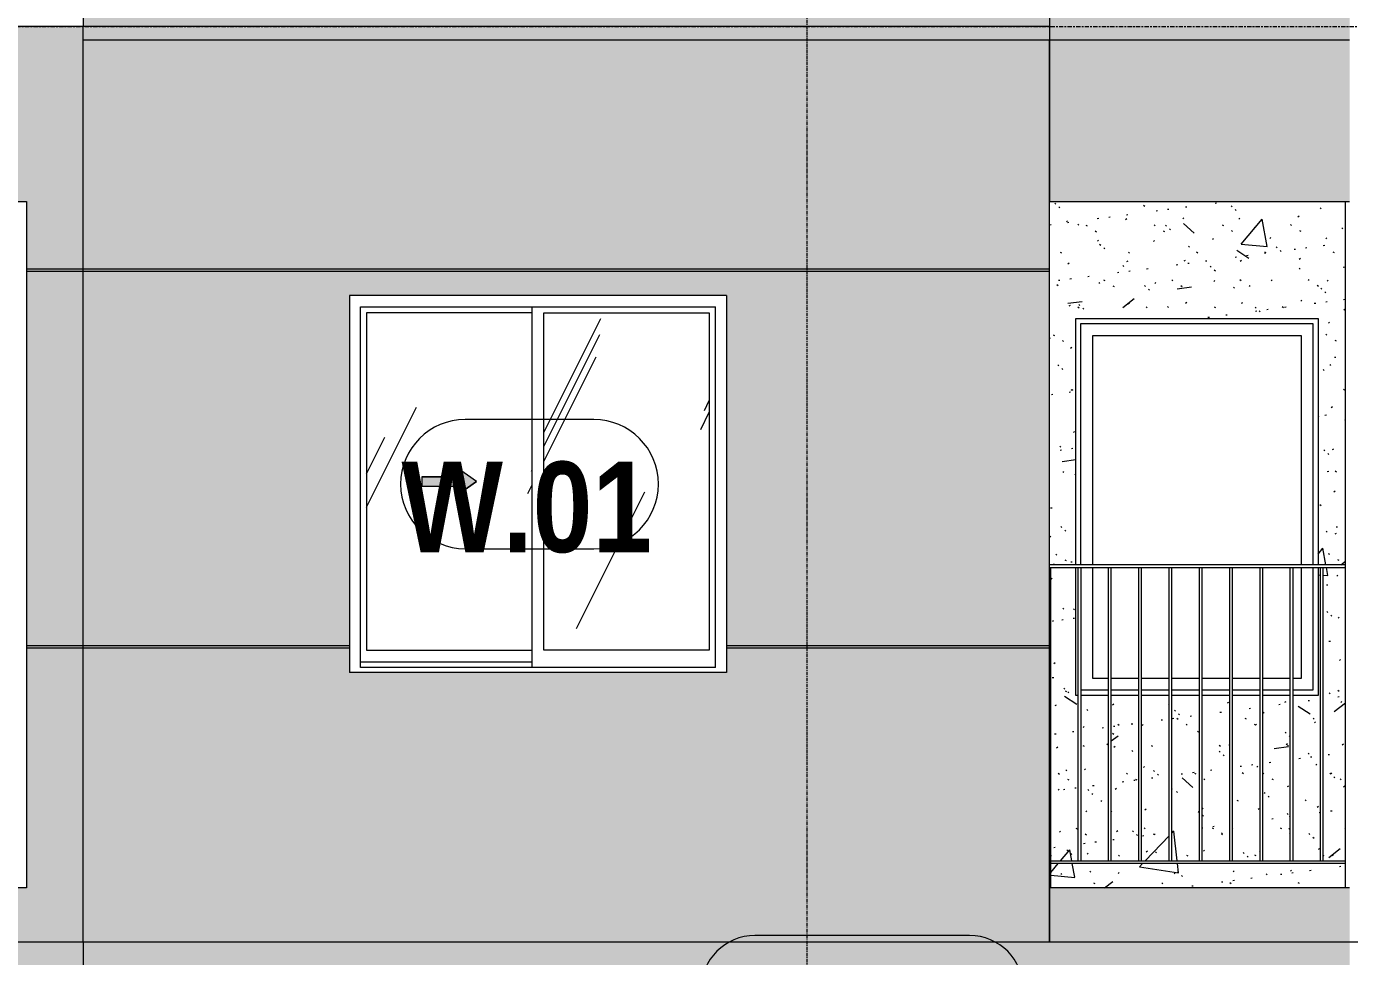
# Model space of a CAD drawing. Header units: millimetres. Extents: x -134153 to 99383, y -5233 to 35400.
# Drawn here: x 64559 to 69474, y 2145 to 5600 of the extents above; entities that cross this region are included whole.
import ezdxf

# ---------------------------------------------------------------- set-up
doc = ezdxf.new("R2010")
doc.units = ezdxf.units.MM
for name, pattern in [('1 NÉT CALL OUT', [6, 3, -3]), ('Centre', [31.75, 6.35, -4.7625, 15.875, -4.7625]), ('Grid Line', [22.225, 12.7, -3.175, 3.175, -3.175])]:
    doc.linetypes.add(name, pattern=pattern)
for name, color, linetype, lineweight in [('0-2', 250, 'Continuous', 5), ('A-DETL-GENF', 92, 'Continuous', 9), ('A-DETL-GENF-1', 92, '1 NÉT CALL OUT', 9), ('A-FLOR-HRAL', 11, 'Continuous', 9), ('A-FLOR-HRAL-1', 253, 'Continuous', 9), ('A-FLOR-LEVL-2', 51, 'Centre', 9), ('A-GLAZ', 151, 'Continuous', 9), ('A-GLAZ-2', 7, 'Continuous', 9), ('A-GLAZ-3', 7, '1 NÉT CALL OUT', 9), ('A-GLAZ-IDEN', 152, 'Continuous', 9), ('A-WALL', 113, 'Continuous', 9), ('A-WALL-IDEN', 211, 'Continuous', 9), ('A-WALL-PATT-1', 9, 'Continuous', 9), ('A-WALL-PATT-2', 111, 'Continuous', 5), ('I-WALL', 2, 'Continuous', 9), ('I-WALL-1', 7, 'Continuous', 9), ('S-COLS-1', 7, 'Continuous', 9), ('S-GRID-1', 1, 'Grid Line', 9)]:
    doc.layers.add(name, color=color, linetype=linetype, lineweight=lineweight)
doc.styles.add('Arial_B_1', font='arialbd_0.ttf', dxfattribs={"width": 0.85, "height": 336})
pattern_1 = [(63.435, (84482.24, 111.3), (-0.002, 1625.6), [567.96, -3066.99]), (63.435, (82856.64, 111.3), (-0.002, 1625.6), [567.96, -3066.99]), (63.435, (85260.4, 425.35), (-0.002, 1625.6), [567.96, -3066.99]), (63.435, (83634.8, 425.35), (-0.002, 1625.6), [567.96, -3066.99]), (63.435, (85142.64, 314.5), (-0.002, 1625.6), [567.96, -3066.99]), (63.435, (83517.04, 314.5), (-0.002, 1625.6), [567.96, -3066.99]), (63.435, (85022.6, 949.4), (-0.002, 1625.6), [276.06, -3358.9]), (63.435, (83397, 949.4), (-0.002, 1625.6), [276.06, -3358.9]), (63.435, (84944.06, 851.15), (-0.002, 1625.6), [567.96, -3066.99]), (63.435, (83318.46, 851.15), (-0.002, 1625.6), [567.96, -3066.99]), (63.435, (84957.9, 921.7), (-0.002, 1625.6), [567.96, -3066.99]), (63.435, (83332.3, 921.7), (-0.002, 1625.6), [567.96, -3066.99]), (63.435, (84302.1, 612.2), (-0.002, 1625.6), [567.96, -3066.99]), (63.435, (82676.5, 612.2), (-0.002, 1625.6), [567.96, -3066.99]), (63.435, (84315.9, 695.35), (-0.002, 1625.6), [567.96, -3066.99]), (63.435, (82690.3, 695.35), (-0.002, 1625.6), [567.96, -3066.99]), (63.435, (84319.65, 755.3), (-0.002, 1625.6), [567.96, -3066.99]), (63.435, (82694.05, 755.3), (-0.002, 1625.6), [567.96, -3066.99])]

# ---------------------------------------------------------------- blocks, each defined once
blk = doc.blocks.new('NCV_TKTC_KET CAU_rvt-2-TKCS_MẶT ĐỨNG HƯỚNG NAM')
at = {"layer": 'S-COLS-1'}
blk.add_line((107952.6, 2400), (107952.6, 4950), dxfattribs=at)
blk = doc.blocks.new('M_Fixed - 900 x 1400-553215-TKCS_MẶT ĐỨNG HƯỚNG NAM')
at = {"layer": 'A-GLAZ-2'}
for p, q in [((115169.5, 4496), (116031.5, 4496)), ((115169.5, 3600), (115169.5, 4496)), ((116031.5, 4496), (116031.5, 3600)), ((115213.5, 4452), (115987.5, 4452)), ((115213.5, 3600), (115213.5, 4452)), ((115987.5, 4452), (115987.5, 3600)), ((115213.5, 3178), (115213.5, 3590)), ((115987.5, 3590), (115987.5, 3178)), ((116031.5, 3590), (116031.5, 3134)), ((115272.6, 3178), (115213.5, 3178)), ((115385.1, 3178), (115282.6, 3178)), ((115497.6, 3178), (115395.1, 3178)), ((115610.1, 3178), (115507.6, 3178)), ((115722.6, 3178), (115620.1, 3178)), ((115835.1, 3178), (115732.6, 3178)), ((115947.6, 3178), (115845.1, 3178)), ((115987.5, 3178), (115957.6, 3178)), ((115272.6, 3134), (115170.1, 3134)), ((115385.1, 3134), (115282.6, 3134)), ((115497.6, 3134), (115395.1, 3134)), ((115610.1, 3134), (115507.6, 3134)), ((115722.6, 3134), (115620.1, 3134)), ((115835.1, 3134), (115732.6, 3134)), ((115947.6, 3134), (115845.1, 3134)), ((116031.5, 3134), (115957.6, 3134))]:
    blk.add_line(p, q, dxfattribs=at)
blk = doc.blocks.new('Railing - 10mm-457212-TKCS_MẶT ĐỨNG HƯỚNG NAM')
at = {"layer": 'A-FLOR-HRAL-1'}
for p, q in [((115160.064287, 2500), (115160.064287, 3590)), ((115170.064287, 2500), (115170.064287, 3590))]:
    blk.add_line(p, q, dxfattribs=at)
blk = doc.blocks.new('Railing - 50 x 10mm-V267-TKCS_MẶT ĐỨNG HƯỚNG NAM')
at = {"layer": 'A-FLOR-HRAL-1'}
for p in [(106852.6, 3590), (106857.6, 2400)]:
    blk.add_line(p, (106857.6, 3590), dxfattribs=at)
blk = doc.blocks.new('Railing - Railing-641383-TKCS_MẶT ĐỨNG HƯỚNG NAM')
at = {"layer": 'A-FLOR-HRAL-1'}
for p, q in [((106852.6, 2500), (107952.6, 2500)), ((107952.6, 2490), (106852.6, 2490))]:
    blk.add_line(p, q, dxfattribs=at)
for name, p in [('Railing - 50 x 10mm-V267-TKCS_MẶT ĐỨNG HƯỚNG NAM', (0, 0)), ('Railing - 10mm-457212-TKCS_MẶT ĐỨNG HƯỚNG NAM', (-8200, 0)), ('Railing - 10mm-457212-TKCS_MẶT ĐỨNG HƯỚNG NAM', (-8087.5, 0)), ('Railing - 10mm-457212-TKCS_MẶT ĐỨNG HƯỚNG NAM', (-7975, 0)), ('Railing - 10mm-457212-TKCS_MẶT ĐỨNG HƯỚNG NAM', (-7862.5, 0)), ('Railing - 10mm-457212-TKCS_MẶT ĐỨNG HƯỚNG NAM', (-7750, 0)), ('Railing - 10mm-457212-TKCS_MẶT ĐỨNG HƯỚNG NAM', (-7637.5, 0)), ('Railing - 10mm-457212-TKCS_MẶT ĐỨNG HƯỚNG NAM', (-7525, 0)), ('Railing - 10mm-457212-TKCS_MẶT ĐỨNG HƯỚNG NAM', (-7412.5, 0)), ('Railing - 10mm-457212-TKCS_MẶT ĐỨNG HƯỚNG NAM', (-7300, 0))]:
    blk.add_blockref(name, p)
blk = doc.blocks.new('Top Rail Type - Top Rail_Internal_-641384-TKCS_MẶT ĐỨNG HƯỚNG NAM')
at = {"layer": 'A-FLOR-HRAL-1'}
for p, q in [((107952.6, 3600), (106852.6, 3600)), ((106852.6, 3590), (107952.6, 3590))]:
    blk.add_line(p, q, dxfattribs=at)
blk = doc.blocks.new('NCV_TKTC_TANG 1_rvt-2-TKCS_MẶT ĐỨNG HƯỚNG NAM')
at = {"layer": 'A-WALL-PATT-1'}
h = blk.add_hatch(dxfattribs=at)
h.set_pattern_fill('FP_31', color=256, style=0, pattern_type=2)
h.set_pattern_definition([(50, (82572.6, 0), (1165.978, -102.01), [121.92, -1341.12]), (355, (82572.6, 0), (-225.554, 1222.763), [97.536, -1072.896]), (100.451, (82669.8, -8.5), (940.433, 1120.746), [103.616, -1139.776]), (46.184, (82572.6, 325.1), (1734.91, -269.074), [182.88, -2011.68]), (96.636, (82717.2, 302.7), (1519.38, 1583.54), [155.42, -1709.66]), (351.184, (82572.6, 325.1), (1519.39, 1583.52), [146.3, -1609.34]), (21, (82735.2, 243.8), (970.332, -654.498), [121.92, -1341.12]), (326, (82735.2, 243.8), (395.533, 1178.804), [97.536, -1072.896]), (71.451, (82816, 189.3), (1365.87, 524.296), [103.616, -1139.776]), (37.5, (82572.62, 0), (19.767, 541.153), [53.645, -1006.246, 53.645, -1035.507, -1076.96]), (37.5, (82572.62, 0), (19.767, 541.153), [-2149.043, 53.645, -1023.315]), (7.5, (82572.6, 0), (427.646, 641.156), [53.645, -567.334, 53.645, -981.862, -410.464]), (7.5, (82572.6, 0), (427.646, 641.156), [-1656.486, 53.645, -356.82]), (327.5, (82210.1, 0), (867.782, -36.665), [53.645, -352.755, 53.645, -1214.323, -1682.496]), (327.5, (82210.1, 0), (867.782, -36.665), [-1674.368, 53.645, -1628.85]), (317.5, (82047.56, 0), (948.028, 162.73), [53.645, -474.675, 53.645, -788.416, -1194.816]), (317.5, (82047.56, 0), (948.028, 162.73), [-1370.38, 53.645, -1141.17])])
h.paths.add_polyline_path([(106857.6, 2400), (107952.6, 2400), (107952.6, 2490), (106857.6, 2490)])
h.paths.add_polyline_path([(107195.1, 2500), (107297.6, 2500), (107297.6, 3115), (107195.1, 3115), (107195.1, 2921.3)])
h.paths.add_polyline_path([(107307.6, 2500), (107410.1, 2500), (107410.1, 3115), (107307.6, 3115), (107307.6, 2832.2)])
h.paths.add_polyline_path([(107185.1, 2500), (107185.1, 3115), (107082.6, 3115), (107082.6, 2500)])
h.paths.add_polyline_path([(107522.6, 2500), (107522.6, 3115), (107420.1, 3115), (107420.1, 2500)])
h.paths.add_polyline_path([(107532.6, 2500), (107635.1, 2500), (107635.1, 3115), (107532.6, 3115), (107532.6, 2654)])
h.paths.add_polyline_path([(107072.6, 2500), (107072.6, 3115), (106970.1, 3115), (106970.1, 2500)])
h.paths.add_polyline_path([(107645.1, 2500), (107747.6, 2500), (107747.6, 3115), (107645.1, 3115), (107645.1, 2564.9)])
h.paths.add_polyline_path([(106960.1, 2500), (106960.1, 3115), (106950.5, 3115), (106950.5, 3590), (106857.6, 3590), (106857.6, 2500)])
h.paths.add_polyline_path([(107757.6, 2500), (107860.1, 2500), (107860.1, 3590), (107850.5, 3590), (107850.5, 3115), (107757.6, 3115), (107757.6, 2648.5)])
h.paths.add_polyline_path([(107870.1, 2500), (107952.6, 2500), (107952.6, 3590), (107870.1, 3590), (107870.1, 2648.5)])
h.paths.add_polyline_path([(107952.6, 3600), (107952.6, 4950), (106852.6, 4950), (106852.6, 3600), (106950.5, 3600), (106950.5, 4515), (107850.5, 4515), (107850.5, 3600), (107928.1, 3600)])
h = blk.add_hatch(dxfattribs=at)
h.set_pattern_fill('FP_32', color=256, style=0, pattern_type=2)
h.set_pattern_definition([(37.5, (82572.62, 0), (-5.1206, 156.61216), [5.364, -118.181, 5.364, -132.812, -132.08]), (37.5, (82572.62, 0), (-5.1206, 156.61216), [-261.722, 5.364, -126.716]), (7.5, (82572.62, 0), (143.847, 229.3842), [5.364, -61.285, 5.364, -105.989, -42.672]), (7.5, (82572.62, 0), (143.847, 229.3842), [-178.003, 5.364, -37.308]), (327.5, (82472.65, 0), (253.1176, 0.4601), [5.364, -35.276, 5.364, -140.94, -191.008]), (327.5, (82472.65, 0), (253.1176, 0.4601), [-186.944, 5.364, -185.644]), (317.5, (82472.65, 0), (244.3381, 71.3376), [5.364, -14.956, 5.364, -90.546, -109.728]), (317.5, (82472.65, 0), (244.3381, 71.3376), [-116.23, 5.364, -104.364])])
h.paths.add_polyline_path([(106857.6, 2400), (107952.6, 2400), (107952.6, 2490), (106857.6, 2490)])
h.paths.add_polyline_path([(107195.1, 2500), (107297.6, 2500), (107297.6, 3115), (107195.1, 3115), (107195.1, 2921.3)])
h.paths.add_polyline_path([(107307.6, 2500), (107410.1, 2500), (107410.1, 3115), (107307.6, 3115), (107307.6, 2832.2)])
h.paths.add_polyline_path([(107185.1, 2500), (107185.1, 3115), (107082.6, 3115), (107082.6, 2500)])
h.paths.add_polyline_path([(107522.6, 2500), (107522.6, 3115), (107420.1, 3115), (107420.1, 2500)])
h.paths.add_polyline_path([(107532.6, 2500), (107635.1, 2500), (107635.1, 3115), (107532.6, 3115), (107532.6, 2654)])
h.paths.add_polyline_path([(107072.6, 2500), (107072.6, 3115), (106970.1, 3115), (106970.1, 2500)])
h.paths.add_polyline_path([(107645.1, 2500), (107747.6, 2500), (107747.6, 3115), (107645.1, 3115), (107645.1, 2564.9)])
h.paths.add_polyline_path([(106960.1, 2500), (106960.1, 3115), (106950.5, 3115), (106950.5, 3590), (106857.6, 3590), (106857.6, 2500)])
h.paths.add_polyline_path([(107757.6, 2500), (107860.1, 2500), (107860.1, 3590), (107850.5, 3590), (107850.5, 3115), (107757.6, 3115), (107757.6, 2648.5)])
h.paths.add_polyline_path([(107870.1, 2500), (107952.6, 2500), (107952.6, 3590), (107870.1, 3590), (107870.1, 2648.5)])
h.paths.add_polyline_path([(107952.6, 3600), (107952.6, 4950), (106852.6, 4950), (106852.6, 3600), (106950.5, 3600), (106950.5, 4515), (107850.5, 4515), (107850.5, 3600), (107928.1, 3600)])
at = {"layer": 'I-WALL-1'}
for p, q in [((106950.5, 3600), (106950.5, 4515)), ((106950.5, 4515), (107850.5, 4515)), ((107850.5, 4515), (107850.5, 3600)), ((106950.5, 3115), (106950.5, 3590)), ((107850.5, 3590), (107850.5, 3115)), ((106960.1, 3115), (106950.5, 3115)), ((107072.6, 3115), (106970.1, 3115)), ((107185.1, 3115), (107082.6, 3115)), ((107297.6, 3115), (107195.1, 3115)), ((107410.1, 3115), (107307.6, 3115)), ((107522.6, 3115), (107420.1, 3115)), ((107635.1, 3115), (107532.6, 3115)), ((107747.6, 3115), (107645.1, 3115)), ((107850.5, 3115), (107757.6, 3115))]:
    blk.add_line(p, q, dxfattribs=at)
at = {"layer": 'A-FLOR-HRAL'}
for name in ['Top Rail Type - Top Rail_Internal_-641384-TKCS_MẶT ĐỨNG HƯỚNG NAM', 'Railing - Railing-641383-TKCS_MẶT ĐỨNG HƯỚNG NAM']:
    blk.add_blockref(name, (0, 0), dxfattribs=at)
at = {"layer": 'A-GLAZ'}
blk.add_blockref('M_Fixed - 900 x 1400-553215-TKCS_MẶT ĐỨNG HƯỚNG NAM', (-8200, 0), dxfattribs=at)
blk = doc.blocks.new('1_FAMILY RVT - W01-WxH 1400x1400xmm-V243-TKCS_MẶT ĐỨNG HƯỚNG NAM')
at = {"layer": 'A-DETL-GENF-1'}
blk.add_hatch(color=256, dxfattribs=at).paths.add_polyline_path([(104657.1, 3862.1), (104724.8, 3909.5), (104657.1, 3957), (104657.1, 3926.5), (104521.6, 3926.5), (104521.6, 3892.6), (104657.1, 3892.6)])
at = {"layer": 'A-GLAZ'}
h = blk.add_hatch(dxfattribs=at)
h.set_pattern_fill('FP_30', color=256, style=0, pattern_type=2)
h.set_pattern_definition(pattern_1)
h.paths.add_polyline_path([(104316.1, 3282.6), (104930.3, 3282.6), (104930.3, 4536.5), (104316.1, 4536.5), (104316.1, 3896.8)])
h.paths.add_polyline_path([(104657.1, 3862.1), (104657.1, 3892.6), (104521.6, 3892.6), (104521.6, 3926.5), (104657.1, 3926.5), (104657.1, 3957), (104724.8, 3909.5), (104700.6, 3892.6)])
h = blk.add_hatch(dxfattribs=at)
h.set_pattern_fill('FP_30', color=256, style=0, pattern_type=2)
h.set_pattern_definition(pattern_1)
h.paths.add_polyline_path([(105589.1, 3282.6), (105589.1, 4536.5), (104974.8, 4536.5), (104974.8, 3282.6)])
at = {"layer": 'A-DETL-GENF'}
for p, q in [((104657.1, 3957), (104657.1, 3926.5)), ((104724.8, 3909.5), (104657.1, 3957)), ((104724.8, 3909.5), (104657.1, 3957)), ((104657.1, 3957), (104657.1, 3926.5)), ((104521.6, 3926.5), (104521.6, 3892.6)), ((104521.6, 3926.5), (104657.1, 3926.5)), ((104657.1, 3926.5), (104521.6, 3926.5)), ((104521.6, 3926.5), (104521.6, 3892.6)), ((104521.6, 3892.6), (104657.1, 3892.6)), ((104521.6, 3892.6), (104657.1, 3892.6)), ((104724.8, 3909.5), (104657.1, 3862.1)), ((104657.1, 3862.1), (104724.8, 3909.5)), ((104657.1, 3892.6), (104657.1, 3862.1)), ((104657.1, 3892.6), (104657.1, 3862.1))]:
    blk.add_line(p, q, dxfattribs=at)
at = {"layer": 'A-GLAZ'}
for p, q in [((105652.6, 4600), (104252.6, 4600)), ((104252.6, 4600), (104252.6, 3200)), ((105652.6, 4600), (105652.6, 3200)), ((104293.5, 4559.1), (105611.6, 4559.1)), ((104293.5, 3219.1), (104293.5, 4559.1)), ((104316.1, 4536.5), (104316.1, 3282.6)), ((104930.3, 4536.5), (104316.1, 4536.5)), ((104930.3, 4559.1), (104930.3, 3219.1)), ((104974.8, 3282.6), (104974.8, 4536.5)), ((104974.8, 4536.5), (105589.1, 4536.5)), ((105589.1, 4536.5), (105589.1, 3282.6)), ((105611.6, 3219.1), (105611.6, 4559.1)), ((104316.1, 3282.6), (104930.3, 3282.6)), ((105589.1, 3282.6), (104974.8, 3282.6)), ((105652.6, 3200), (104252.6, 3200)), ((104930.3, 3238.1), (104293.5, 3238.1)), ((104930.3, 3238.1), (104293.5, 3238.1)), ((105611.6, 3219.1), (104293.5, 3219.1))]:
    blk.add_line(p, q, dxfattribs=at)
blk = doc.blocks.new('SSA-WINDOW TAG - 10-2062020-TKCS_MẶT ĐỨNG HƯỚNG NAM')
at = {"layer": 'A-GLAZ-IDEN'}
for p, q in [((43760.064287, 11140), (43282.564287, 11140)), ((43282.564287, 10660), (43760.064287, 10660))]:
    blk.add_line(p, q, dxfattribs=at)
for centre, start, end in [((43282.564287, 10900), 90, 270), ((43760.064287, 10900), 270, 90)]:
    blk.add_arc(centre, 240, start, end, dxfattribs=at)
blk = doc.blocks.new('CTL_WALL TAG NO MARK - 10-2062273-TKCS_MẶT ĐỨNG HƯỚNG NAM')
at = {"layer": 'A-WALL-IDEN'}
for p, q in [((31780.1, 30252.1), (30982.6, 30252.1)), ((30982.6, 29852.1), (31780.1, 29852.1))]:
    blk.add_line(p, q, dxfattribs=at)
for centre, start, end in [((30982.6, 30052.1), 90, 270), ((31780.1, 30052.1), 270, 90)]:
    blk.add_arc(centre, 200, start, end, dxfattribs=at)

msp = doc.modelspace()

# ---------------------------------------------------------------- hatches: boundary and pattern name
at = {"layer": 'A-WALL-PATT-2'}
h = msp.add_hatch(color=256, dxfattribs=at)
h.paths.add_polyline_path([(64768.9, 5550), (68358.9, 5550), (68358.9, 8950), (64768.9, 8950), (64768.9, 5550)])
h.paths.add_polyline_path([(65799.8, 6600), (65758.9, 6600), (65758.9, 8000), (67158.9, 8000), (67158.9, 6600), (65895.1, 6600)])
for points in [[(69473.9, 5550), (69473.9, 5800), (68358.9, 5800), (68358.9, 5550), (69068.3, 5550)], [(69068.3, 4950), (69473.9, 4950), (69473.9, 5550), (68358.9, 5550), (68358.9, 4950)], [(64768.9, 4690), (64768.9, 4700), (64558.9, 4700), (64558.9, 4690)], [(68358.9, 4690), (68358.9, 4700), (64768.9, 4700), (64768.9, 4690), (67481.7, 4690)], [(64768.9, 3290), (64768.9, 3300), (64558.9, 3300), (64558.9, 3290)], [(65758.9, 3290), (65758.9, 3300), (64768.9, 3300), (64768.9, 3290), (65101.8, 3290)], [(67481.7, 3290), (68358.9, 3290), (68358.9, 3300), (67158.9, 3300), (67158.9, 3290)], [(68358.9, 2200), (69473.9, 2200), (69473.9, 2400), (68358.9, 2400)]]:
    msp.add_hatch(color=256, dxfattribs=at).paths.add_polyline_path(points)
h = msp.add_hatch(color=256, dxfattribs=at)
h.paths.add_polyline_path([(61273.9, 2200), (64768.9, 2200), (64768.9, 3290), (64558.9, 3290), (64558.9, 2400), (61558.9, 2400), (61558.9, 3290), (61273.9, 3290), (61273.9, 3200.6)])
h.paths.add_polyline_path([(61273.9, 3300), (61558.9, 3300), (61558.9, 4690), (61273.9, 4690), (61273.9, 4304.9)])
h.paths.add_polyline_path([(64558.9, 3300), (64768.9, 3300), (64768.9, 4690), (64558.9, 4690), (64558.9, 4304.9)])
h.paths.add_polyline_path([(61558.9, 4700), (61558.9, 4950), (64558.9, 4950), (64558.9, 4700), (64768.9, 4700), (64768.9, 5600), (61273.9, 5600), (61273.9, 4700)])
h = msp.add_hatch(color=256, dxfattribs=at)
h.paths.add_polyline_path([(64768.9, 2200), (68358.9, 2200), (68358.9, 3290), (67158.9, 3290), (67158.9, 3200), (65758.9, 3200.6), (65758.9, 3290), (64768.9, 3290), (64768.9, 2200)])
h.paths.add_polyline_path([(67158.9, 3300), (68358.9, 3300), (68358.9, 4690), (64768.9, 4690), (64768.9, 3300), (65758.9, 3300), (65758.9, 4600), (67158.9, 4600), (67158.9, 4559.1)])
h.paths.add_polyline_path([(67481.7, 4700), (68358.9, 4700), (68358.9, 5600), (64768.9, 5600), (64768.9, 4700), (65895.1, 4700)])
h = msp.add_hatch(color=256, dxfattribs=at)
h.paths.add_polyline_path([(62838.9, 400), (64758.9, 400), (64758.9, 500), (62838.9, 500)])
h.paths.add_polyline_path([(64758.9, 1300), (64758.9, 1490), (61273.9, 1490), (61273.9, 1300), (64308.5, 1300)])
h.paths.add_polyline_path([(64758.9, 1500), (64758.9, 2200), (61273.9, 2200), (61273.9, 1500), (64308.5, 1500)])
h = msp.add_hatch(color=256, dxfattribs=at)
h.paths.add_polyline_path([(64758.9, 400), (64768.9, 400), (64768, 500), (64758.9, 500)])
h.paths.add_polyline_path([(64768.9, 1300), (64768.9, 1490), (64758.9, 1490), (64760.7, 1300)])
h.paths.add_polyline_path([(64768.9, 1500), (64768.9, 2200), (64758.9, 2200), (64758.9, 1500)])
h = msp.add_hatch(color=256, dxfattribs=at)
h.paths.add_polyline_path([(67481.7, 400), (69473.9, 400), (69473.9, 500), (64768.9, 500), (64768.9, 400)])
h.paths.add_polyline_path([(69458.9, 1300), (69473.9, 1300), (69473.9, 1490), (69458.9, 1490)])
h.paths.add_polyline_path([(69473.9, 1500), (69473.9, 2200), (64768.9, 2198.6), (64768.9, 1550), (69458.9, 1550), (69458.9, 1500)])

# ---------------------------------------------------------------- linework, layer by layer
at = {"layer": 'A-FLOR-LEVL-2'}
for p, q in [((-12769.4, 5600), (95658.9, 5600)), ((-12769.4, 2200), (95658.9, 2200))]:
    msp.add_line(p, q, dxfattribs=at)
at = {"layer": 'A-WALL'}
for p, q in [((64768.9, 29350), (64768.9, 5600)), ((68358.9, 5600), (61273.9, 5600)), ((64768.9, 2200), (64768.9, 5600)), ((64768.9, 5550), (68358.9, 5550)), ((68358.9, 2200), (68358.9, 5550)), ((68358.9, 5550), (68358.9, 4950)), ((61558.9, 4950), (64558.9, 4950)), ((64558.9, 4950), (64558.9, 2400)), ((68358.9, 4950), (69473.9, 4950)), ((64558.9, 4700), (68358.9, 4700)), ((68358.9, 4690), (64558.9, 4690)), ((64558.9, 3300), (65758.9, 3300)), ((67158.9, 3300), (68358.9, 3300)), ((65758.9, 3290), (64558.9, 3290)), ((68358.9, 3290), (67158.9, 3290)), ((64558.9, 2400), (61558.9, 2400)), ((69473.9, 2400), (68358.9, 2400)), ((68358.9, 2400), (68358.9, 2200)), ((45208.9, 2200), (78368.8, 2200)), ((64768.9, 2200), (64768.9, 1500))]:
    msp.add_line(p, q, dxfattribs=at)
at = {"layer": 'I-WALL'}
for p, q in [((68358.9, 5800), (68358.9, 5550)), ((68358.9, 5550), (69473.9, 5550))]:
    msp.add_line(p, q, dxfattribs=at)
at = {"layer": 'S-GRID-1'}
msp.add_line((67458.9, 856.3), (67458.9, 30285.9), dxfattribs=at)

# ---------------------------------------------------------------- block references
at = {"layer": '0-2'}
for name in ['NCV_TKTC_KET CAU_rvt-2-TKCS_MẶT ĐỨNG HƯỚNG NAM', 'NCV_TKTC_TANG 1_rvt-2-TKCS_MẶT ĐỨNG HƯỚNG NAM']:
    msp.add_blockref(name, (-38493.7, 0), dxfattribs=at)
at = {"layer": 'A-GLAZ-3'}
msp.add_blockref('1_FAMILY RVT - W01-WxH 1400x1400xmm-V243-TKCS_MẶT ĐỨNG HƯỚNG NAM', (-38493.7, 0), dxfattribs=at)
at = {"layer": 'A-GLAZ-IDEN'}
msp.add_blockref('SSA-WINDOW TAG - 10-2062020-TKCS_MẶT ĐỨNG HƯỚNG NAM', (22906.3, -7000), dxfattribs=at)
at = {"layer": 'A-WALL-IDEN'}
msp.add_blockref('CTL_WALL TAG NO MARK - 10-2062273-TKCS_MẶT ĐỨNG HƯỚNG NAM', (36282.4, -28029), dxfattribs=at)

# ---------------------------------------------------------------- texts
at = {"layer": 'A-GLAZ-IDEN', "insert": (66417.6, 3812.7), "char_height": 336, "width": 962.88, "attachment_point": 5, "line_spacing_factor": 0.936439, "style": 'Arial_B_1'}
msp.add_mtext('\\pt6.80064,13.60128,20.39856,27.1992,33.99984,40.80048,47.60112,54.3984,61.19904,67.99968,74.80032,81.60096,88.4016,95.19888,101.99952,108.80016,115.6008,122.40144,129.19872,135.99936,142.8,149.60064,156.40128,163.19856,169.9992,176.79984,183.60048,190.40112,197.1984,203.99904,210.79968,217.60032;W.01', dxfattribs=at)

doc.saveas('drawing.dxf')
